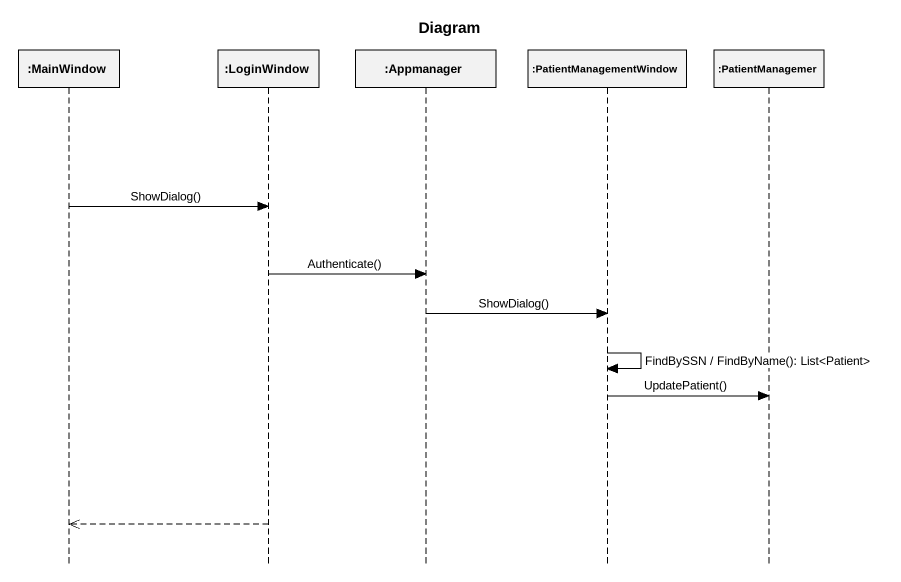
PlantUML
@startuml
title Diagram
hide footbox
participant ":MainWindow" as MainWindow
participant ":LoginWindow" as LoginWindow
participant ":Appmanager" as Appmanager
participant ":PatientManagementWindow" as PatientManagementWindow
participant ":PatientManagemer" as PatientManagemer

MainWindow -> LoginWindow : ShowDialog()
LoginWindow -> Appmanager : Authenticate()
Appmanager -> PatientManagementWindow : ShowDialog()
PatientManagementWindow -> PatientManagementWindow : FindBySSN / FindByName(): List<Patient>
PatientManagementWindow -> PatientManagemer : UpdatePatient()
LoginWindow -->> MainWindow
@enduml
